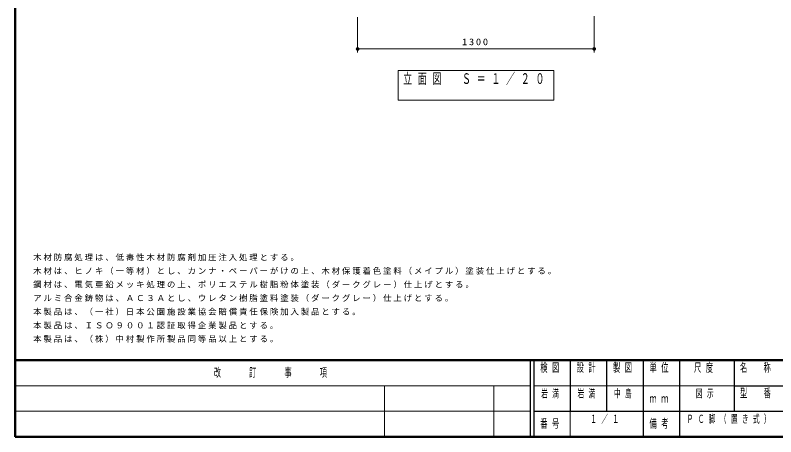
# Model space of a CAD drawing. Units: millimetres on the paper, scale 1:20. Extents: x -385 to 0, y 0 to 267.
# Drawn here: x -385 to -176, y 0 to 115.7 of the extents above; entities that cross this region are included whole.
import ezdxf

# ---------------------------------------------------------------- set-up
doc = ezdxf.new("R2010")
doc.units = ezdxf.units.MM
doc.layers.add('1_20', color=7, linetype='Continuous', lineweight=25)
doc.layers.add('A3図枠', color=7, linetype='Continuous', lineweight=13)
doc.layers.add('CLASS1', color=7, linetype='Continuous')
doc.layers.add('図面プロファイル', color=7, linetype='Continuous')
doc.styles.add('ＭＳ ゴシック', font='')
doc.styles.get('ＭＳ ゴシック').set_extended_font_data('MS Gothic')

# ---------------------------------------------------------------- blocks, each defined once
blk = doc.blocks.new('filled_dot')
at = {"color": 0, "linetype": 'Continuous', "lineweight": -2, "const_width": 1.25}
blk.add_lwpolyline([(-0.625, 0, 1), (0.625, 0, 1)], format="xyb", close=True, dxfattribs=at)

msp = doc.modelspace()

# ---------------------------------------------------------------- linework, layer by layer
at = {"layer": '1_20', "lineweight": 13}
for p, q in [((-290.925, 115.177), (-290.925, 105.44)), ((-225.925, 115.44), (-225.925, 105.44)), ((-225.925, 106.44), (-290.925, 106.44)), ((-279.825, 100.507), (-279.825, 92.373)), ((-237.025, 100.507), (-279.825, 100.507)), ((-237.025, 92.373), (-237.025, 100.507)), ((-279.825, 92.373), (-237.025, 92.373))]:
    msp.add_line(p, q, dxfattribs=at)
at = {"layer": 'A3図枠', "lineweight": 50}
for p, q in [((-385, 267), (-385, 0)), ((-385, 21), (0, 21)), ((-385, 0), (0, 0))]:
    msp.add_line(p, q, dxfattribs=at)
at = {"layer": 'A3図枠', "color": 211, "lineweight": 25}
for p, q in [((-243.5, 21), (-243.5, 0)), ((-242.5, 21), (-242.5, 0)), ((-232.5, 21), (-232.5, 7)), ((-222.5, 21), (-222.5, 7)), ((-212.5, 21), (-212.5, 0)), ((-202.5, 21), (-202.5, 7)), ((-187.5, 21), (-187.5, 7)), ((-187.5, 14), (-70, 14)), ((-242.5, 7), (0, 7))]:
    msp.add_line(p, q, dxfattribs=at)
at = {"layer": 'A3図枠'}
for p, q in [((-385, 14), (-243.5, 14)), ((-283.5, 14), (-283.5, 0)), ((-253.5, 14), (-253.5, 0)), ((-242.5, 14), (-187.5, 14)), ((-385, 7), (-243.5, 7)), ((-232.5, 7), (-232.5, 0))]:
    msp.add_line(p, q, dxfattribs=at)
at = {"layer": 'A3図枠', "lineweight": 25}
msp.add_line((-202.5, 7), (-202.5, 0), dxfattribs=at)

# ---------------------------------------------------------------- block references
at = {"layer": '1_20', "lineweight": 13, "xscale": 0.4, "yscale": 0.4}
msp.add_blockref('filled_dot', (-290.925, 106.44), dxfattribs=at)
at = {"layer": '1_20', "lineweight": 13, "xscale": 0.4, "yscale": 0.4, "rotation": 180}
msp.add_blockref('filled_dot', (-225.925, 106.44), dxfattribs=at)

# ---------------------------------------------------------------- texts
at = {"layer": '1_20', "style": 'ＭＳ ゴシック'}
for s, insert, char_height, attachment_point in [('\\T1.33;\\W1.15;1300', (-258.425, 107.44), 1.833, 8), ('\\T1.64;\\W0.6;立面図\u3000Ｓ＝１／２０', (-278.425, 99.773), 2.933, 1)]:
    msp.add_mtext(s, dxfattribs=dict(at, insert=insert, char_height=char_height, attachment_point=attachment_point))
at = {"layer": 'A3図枠', "color": 4, "char_height": 2.346, "style": 'ＭＳ ゴシック'}
for s, insert, attachment_point in [('\\T1.64;\\W0.6;改\u3000\u3000訂\u3000\u3000事\u3000\u3000項', (-314.25, 17.5), 5), ('\\T1.64;\\W0.6;検図', (-237.5, 20.167), 2), ('\\T1.64;\\W0.6;設計', (-227.5, 20.167), 2), ('\\T1.64;\\W0.6;製図', (-217.5, 20.167), 2), ('\\T1.64;\\W0.6;単位', (-207.5, 20.167), 2), ('\\T1.64;\\W0.6;尺度', (-195.25, 20.167), 2), ('\\T1.64;\\W0.6;名\u3000称', (-181, 20.167), 2), ('\\T1.64;\\W0.6;型\u3000番', (-181, 13.167), 2), ('\\T1.64;\\W0.6;ｍｍ', (-207.5, 10.5), 5), ('\\T1.64;\\W0.6;番号', (-237.5, 3.5), 5), ('\\T1.64;\\W0.6;備考', (-207.5, 3.5), 5)]:
    msp.add_mtext(s, dxfattribs=dict(at, insert=insert, attachment_point=attachment_point))
at = {"layer": 'CLASS1', "char_height": 1.642, "attachment_point": 7, "style": 'ＭＳ ゴシック'}
for s, insert in [('\\T1.23;木材防腐処理は、低毒性木材防腐剤加圧注入処理とする。', (-380.055, 48.216)), ('\\T1.23;木材は、ヒノキ（一等材）とし、カンナ・ペーパーがけの上、木材保護着色塗料（メイプル）塗装仕上げとする。', (-380.055, 44.482)), ('\\T1.23;鋼材は、電気亜鉛メッキ処理の上、ポリエステル樹脂粉体塗装（ダークグレー）仕上げとする。', (-380.055, 40.749)), ('\\T1.23;アルミ合金鋳物は、ＡＣ３Ａとし、ウレタン樹脂塗料塗装（ダークグレー）仕上げとする。', (-380.055, 37.016)), ('\\T1.23;本製品は、（一社）日本公園施設業協会賠償責任保険加入製品とする。', (-380.055, 33.282)), ('\\T1.23;本製品は、ＩＳＯ９００１認証取得企業製品とする。', (-380.055, 29.549)), ('\\T1.23;本製品は、（株）中村製作所製品同等品以上とする。', (-380.055, 25.816))]:
    msp.add_mtext(s, dxfattribs=dict(at, insert=insert))
at = {"layer": '図面プロファイル', "char_height": 2.199, "attachment_point": 1, "style": 'ＭＳ ゴシック'}
for s, insert in [('\\T1.64;\\W0.6;岩満', (-240.5, 13)), ('\\T1.64;\\W0.6;岩満', (-230.5, 13)), ('\\T1.64;\\W0.6;中島', (-220.5, 13)), ('\\T1.64;\\W0.6;図示', (-198, 13)), ('\\T1.64;\\W0.6;１／１', (-227, 6)), ('\\T1.64;\\W0.6;ＰＣ脚（置き式）', (-200.5, 6))]:
    msp.add_mtext(s, dxfattribs=dict(at, insert=insert))

doc.saveas('drawing.dxf')
